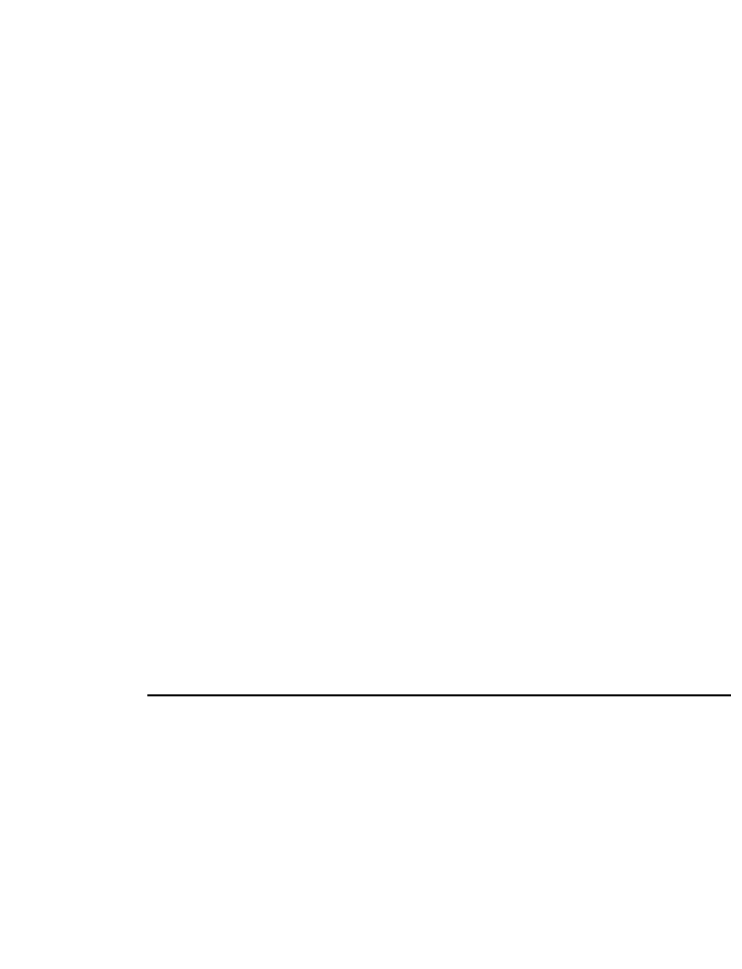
# Model space of a CAD drawing. Header units: metres. Extents: x 31500 to 1073645, y -1029792 to 61053.
# Drawn here: x 116891 to 117300, y -543584 to -543043 of the extents above; entities that cross this region are included whole.
import ezdxf

# ---------------------------------------------------------------- set-up
doc = ezdxf.new("R2010")
doc.units = ezdxf.units.M
doc.header["$PDMODE"] = 65
doc.linetypes.add('DASHDOT', pattern=[8.5, 4, -2, 0.5, -2])
doc.layers.add('TG-KOTY', color=2, linetype='Continuous', lineweight=18)
doc.dimstyles.new('100', dxfattribs={"dimscale": 100, "dimtxt": 1, "dimasz": 0.5, "dimexe": 0.18, "dimexo": 0.0625, "dimgap": 0.09, "dimtad": 0, "dimtih": 1, "dimtoh": 1, "dimdec": 0, "dimzin": 0, "dimdsep": 46, "dimtxsty": 'Standard', "dimcen": 0.09, "dimadec": 0, "dimazin": 0, "dimtfac": 1, "dimtdec": 4, "dimtofl": 0, "dimtmove": 0, "dimatfit": 3, "dimfxl": 1, "dimtolj": 1, "dimtzin": 0, "dimarcsym": 0})

# ---------------------------------------------------------------- blocks, each defined once
blk = doc.blocks.new('*D3749')
at = {"layer": 'DEFPOINTS', "color": 0}
for p in [(120858.5, -542646.32), (111858.5, -543585.91), (120858.5, -543585.91)]:
    blk.add_point(p, dxfattribs=at)
at = {"layer": 'TG-KOTY', "color": 0, "lineweight": -2}
for p, q in [((111858.5, -543579.66), (111858.5, -542628.32)), ((120858.5, -543579.66), (120858.5, -542628.32)), ((111908.5, -542646.32), (116191.16, -542646.32)), ((120808.5, -542646.32), (116525.83, -542646.32))]:
    blk.add_line(p, q, dxfattribs=at)
at = {"layer": 'TG-KOTY', "color": 0}
for points in [[(111908.5, -542637.98), (111908.5, -542654.65), (111858.5, -542646.32)], [(120808.5, -542654.65), (120808.5, -542637.98), (120858.5, -542646.32)]]:
    blk.add_solid(points, dxfattribs=at)
at = {"layer": 'TG-KOTY', "color": 0, "insert": (116358.5, -542646.32), "char_height": 100, "attachment_point": 5}
blk.add_mtext('\\A1;9000', dxfattribs=at)

msp = doc.modelspace()

# ---------------------------------------------------------------- linework, layer by layer
at = {"color": 3, "linetype": 'DASHDOT', "ltscale": 100}
msp.add_line((111865.89, -543436.15), (120860.11, -543436.11), dxfattribs=at)

# ---------------------------------------------------------------- dimensions: what is measured, and where the dimension line sits
at = {"layer": 'TG-KOTY'}
dim = msp.add_linear_dim(base=(120858.5, -542646.32), p1=(111858.5, -543585.91), p2=(120858.5, -543585.91), dimstyle='100', dxfattribs=at)
dim.commit()
dim.dimension.update_dxf_attribs({"geometry": '*D3749', "text_midpoint": (116358.5, -542646.32)})

doc.saveas('drawing.dxf')
